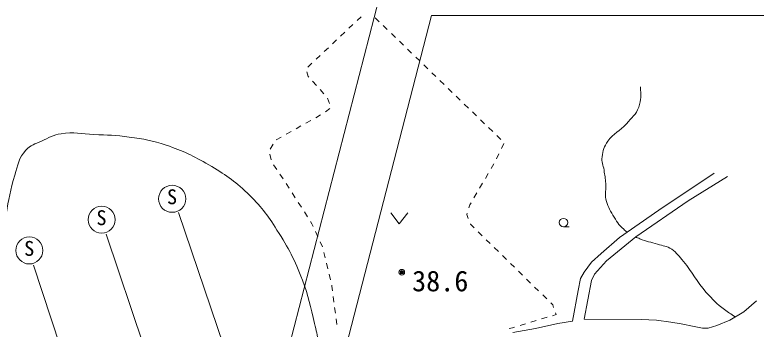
# Model space of a CAD drawing. Units: millimetres, scale not verified. Extents: x 40000 to 680000, y 20000 to 380000.
# Drawn here: x 382580 to 448241, y 312980 to 340870 of the extents above; entities that cross this region are included whole.
import ezdxf
from ezdxf.enums import TextEntityAlignment as Align

# ---------------------------------------------------------------- set-up
doc = ezdxf.new("R2010")
doc.units = ezdxf.units.MM
doc.header["$LTSCALE"] = 1000
doc.header["$PDMODE"] = 32
doc.header["$PDSIZE"] = 500
doc.layers.add('M-BGD', color=7, linetype='Continuous', lineweight=13)
doc.layers.add('M-STR-HTXT', color=7, linetype='Continuous', lineweight=13)
doc.styles.add('ＭＳ ゴシック', font='')
doc.styles.get('ＭＳ ゴシック').set_extended_font_data('MS Gothic')

msp = doc.modelspace()

# ---------------------------------------------------------------- linework, layer by layer
at = {"layer": 'M-BGD'}
for p, q in [((412890, 340360), (413253, 340704)), ((414494, 340605), (414853, 340257)), ((412164, 339672), (412527, 340016)), ((415212, 339909), (415571, 339561)), ((411438, 338985), (411801, 339328)), ((415930, 339213), (416289, 338865)), ((410712, 338297), (411075, 338641)), ((416648, 338517), (417007, 338169)), ((409986, 337609), (410349, 337953)), ((417366, 337821), (417725, 337473)), ((409260, 336921), (409623, 337265)), ((418084, 337125), (418443, 336777)), ((408535, 336234), (408897, 336577)), ((418802, 336429), (419161, 336081)), ((408552, 335411), (408453, 335808)), ((419519, 335733), (419878, 335384)), ((408614, 335344), (408552, 335411)), ((409287, 334604), (408950, 334974)), ((420237, 335036), (420596, 334688)), ((409959, 333864), (409623, 334234)), ((420955, 334340), (421314, 333992)), ((421673, 333644), (422032, 333296)), ((410437, 333008), (410272, 333479)), ((422391, 332948), (422750, 332600)), ((410083, 332259), (410472, 332573)), ((423109, 332252), (423468, 331904)), ((409229, 331743), (409665, 331987)), ((407485, 330763), (407921, 331008)), ((408357, 331253), (408793, 331498)), ((423827, 331556), (424186, 331208)), ((406613, 330273), (407049, 330518)), ((424545, 330860), (424904, 330512)), ((405741, 329783), (406177, 330028)), ((425263, 330163), (425622, 329815)), ((405192, 328956), (405456, 329380)), ((425893, 329452), (425676, 329001)), ((405287, 328019), (405151, 328500)), ((425459, 328551), (425242, 328100)), ((425009, 327659), (424757, 327227)), ((405779, 327158), (405501, 327573)), ((406335, 326327), (406057, 326742)), ((424505, 326795), (424253, 326363)), ((439627, 323547), (444534, 326819)), ((442211, 324359), (445700, 326540)), ((406881, 325489), (406612, 325911)), ((424001, 325931), (423749, 325500)), ((407419, 324646), (407150, 325068)), ((423497, 325068), (423245, 324636)), ((407956, 323803), (407688, 324224)), ((422876, 324003), (422795, 323748)), ((422993, 324204), (422876, 324003)), ((437593, 321181), (442211, 324359)), ((408494, 322960), (408225, 323381)), ((415881, 323317), (416631, 322317)), ((416631, 322317), (417381, 323317)), ((422646, 323271), (422609, 323155)), ((422609, 323155), (422747, 322802)), ((436138, 321127), (439627, 323547)), ((408894, 322333), (408763, 322538)), ((409000, 322099), (408894, 322333)), ((422928, 322336), (422948, 322283)), ((422948, 322283), (423265, 321973)), ((431178, 322060), (431678, 322060)), ((409413, 321188), (409206, 321644)), ((423622, 321623), (423978, 321272)), ((434500, 319687), (436138, 321127)), ((434981, 319055), (437593, 321181)), ((409825, 320278), (409619, 320733)), ((424335, 320922), (424692, 320572)), ((410073, 319310), (409958, 319797)), ((425049, 320222), (425406, 319872)), ((425763, 319522), (426120, 319171)), ((433649, 318921), (434500, 319687)), ((410302, 318337), (410188, 318824)), ((426477, 318821), (426834, 318471)), ((433003, 318038), (433649, 318921)), ((433915, 317860), (434981, 319055)), ((410532, 317364), (410417, 317850)), ((427190, 318121), (427547, 317771)), ((432673, 317470), (433003, 318038)), ((433657, 317289), (433915, 317860)), ((427904, 317420), (428261, 317070)), ((432486, 316416), (432673, 317470)), ((433016, 313868), (433657, 317289)), ((410665, 316796), (410646, 316877)), ((410718, 316383), (410665, 316796)), ((428618, 316720), (428975, 316370)), ((410843, 315390), (410780, 315887)), ((429332, 316020), (429689, 315670)), ((431966, 313688), (432486, 316416)), ((430046, 315319), (430218, 315150)), ((447157, 314522), (448266, 315491)), ((410968, 314398), (410905, 314894)), ((430218, 315150), (430303, 314906)), ((445907, 313789), (447157, 314522)), ((411093, 313406), (411030, 313902)), ((429721, 314036), (429242, 313891)), ((430520, 314277), (430200, 314180)), ((430466, 314434), (430520, 314277)), ((433016, 313868), (438066, 313830)), ((427807, 313457), (427328, 313312)), ((428764, 313746), (428285, 313601)), ((428691, 313055), (430661, 313491)), ((430661, 313491), (431966, 313688)), ((438066, 313830), (439427, 313776)), ((439427, 313776), (440687, 313614)), ((440687, 313614), (441608, 313469)), ((441608, 313469), (442739, 313227)), ((442739, 313227), (443482, 313081)), ((443999, 313061), (444752, 313313)), ((444752, 313313), (445907, 313789)), ((426654, 313108), (426367, 313039)), ((426849, 313167), (426654, 313108)), ((426688, 312684), (428691, 313055)), ((443482, 313081), (443999, 313061))]:
    msp.add_line(p, q, dxfattribs=at)
for centre, radius in [((431178, 322435), 375), ((416855, 318032), 150), ((416855, 318032), 120), ((416855, 318032), 90), ((416855, 318032), 60), ((416855, 318032), 30), ((416855, 318032), 20)]:
    msp.add_circle(centre, radius, dxfattribs=at)
for points, knots in [([(437985, 334476), (438051, 333728), (438082, 333342), (437839, 332682), (437591, 332009), (437220, 331746), (436749, 331204), (436169, 330537), (435589, 330391), (435101, 329653), (434784, 329174), (434670, 328842), (434592, 328272), (434530, 327809), (434703, 327551), (434766, 327087), (434830, 326625), (434885, 326368), (434917, 325903), (434955, 325361), (434830, 325045), (434939, 324513), (435060, 323924), (435254, 323622), (435555, 323101), (435864, 322567), (436049, 322253), (436508, 321841), (436614, 321747), (436713, 321665), (436810, 321594)], [0, 0, 0, 0, 1, 1, 1, 2, 2, 2, 3, 3, 3, 4, 4, 4, 5, 5, 5, 6, 6, 6, 7, 7, 7, 8, 8, 8, 9, 9, 9, 10, 10, 10, 10]), ([(397324, 305233), (396170, 304843), (395504, 304678), (394368, 304240), (392826, 303645), (391950, 303320), (390491, 302544), (389329, 301925), (388705, 301519), (387646, 300738), (386672, 300022), (386213, 299512), (385287, 298735), (384780, 298309), (384542, 298008), (383983, 297653), (383855, 297571), (383777, 297529), (383631, 297487), (383558, 297467), (383513, 297457), (383437, 297466), (383292, 297484), (383185, 297487), (383085, 297595), (382936, 297758), (382960, 297921), (382935, 298141), (382865, 298751), (382991, 299099), (382999, 299713), (383023, 301412), (383061, 302368), (382941, 304063), (382799, 306063), (382530, 307165), (382284, 309155), (382007, 311402), (381751, 312651), (381606, 314910), (381480, 316870), (381414, 317979), (381551, 319938), (381737, 322582), (381831, 324102), (382574, 326647), (382839, 327556), (382922, 328159), (383555, 328864), (383971, 329328), (384373, 329397), (384936, 329664), (385594, 329975), (385963, 330197), (386681, 330318), (387801, 330507), (388454, 330299), (389588, 330245), (390811, 330188), (391503, 330203), (392714, 330027), (394010, 329839), (394745, 329719), (395986, 329300), (397526, 328780), (398365, 328382), (399766, 327556), (401192, 326715), (401988, 326194), (403182, 325048), (404363, 323915), (404913, 323152), (405799, 321777), (406852, 320144), (407351, 319154), (408053, 317342), (408618, 315882), (408753, 315000), (409119, 313477), (409273, 312839), (409399, 312484), (409458, 311830), (409514, 311216), (409554, 310855), (409423, 310253), (409351, 309919), (409273, 309730), (409078, 309449), (408792, 309034), (408574, 308826), (408150, 308553), (407728, 308281), (407431, 308241), (406955, 308079), (405436, 307563), (404563, 307336), (403005, 306951), (402376, 306796), (402007, 306783), (401382, 306612), (399767, 306171), (398910, 305769), (397324, 305233)], [0, 0, 0, 0, 1, 1, 1, 2, 2, 2, 3, 3, 3, 4, 4, 4, 5, 5, 5, 6, 6, 6, 7, 7, 7, 8, 8, 8, 9, 9, 9, 10, 10, 10, 11, 11, 11, 12, 12, 12, 13, 13, 13, 14, 14, 14, 15, 15, 15, 16, 16, 16, 17, 17, 17, 18, 18, 18, 19, 19, 19, 20, 20, 20, 21, 21, 21, 22, 22, 22, 23, 23, 23, 24, 24, 24, 25, 25, 25, 26, 26, 26, 27, 27, 27, 28, 28, 28, 29, 29, 29, 30, 30, 30, 31, 31, 31, 32, 32, 32, 33, 33, 33, 34, 34, 34, 34]), ([(437568, 321161), (437679, 321110), (437799, 321058), (437930, 321001), (438523, 320744), (438899, 320718), (439513, 320517), (440002, 320357), (440333, 320372), (440757, 320080), (441239, 319749), (441413, 319444), (441791, 318998), (442654, 317981), (442927, 317244), (443814, 316248), (444393, 315598), (444739, 315241), (445438, 314721), (445800, 314452), (445935, 314352), (446394, 314075)], [0, 0, 0, 0, 1, 1, 1, 2, 2, 2, 3, 3, 3, 4, 4, 4, 5, 5, 5, 6, 6, 6, 7, 7, 7, 7])]:
    msp.add_open_spline(points, degree=3, knots=knots, dxfattribs=at)
msp.add_point((416855, 318032), dxfattribs=at)
at = {"layer": 'M-STR-HTXT'}
for p, q in [((405717, 307002), (417663, 353291)), ((411314, 309172), (419482, 340822)), ((419482, 340822), (453883, 340822)), ((403119, 305529), (397069, 323333)), ((396728, 303363), (390683, 321413)), ((390081, 300990), (384226, 318664))]:
    msp.add_line(p, q, dxfattribs=at)
for centre in [(396518, 324548), (390266, 322694), (383869, 319968)]:
    msp.add_circle(centre, 1200, dxfattribs=at)

# ---------------------------------------------------------------- texts
at = {"layer": 'M-BGD', "style": 'ＭＳ ゴシック'}
msp.add_text('38.6', height=1833, dxfattribs=at).set_placement((420257, 317256), align=Align.MIDDLE_CENTER)
at = {"layer": 'M-STR-HTXT', "style": 'ＭＳ ゴシック'}
for p in [(396054, 325385), (389802, 323531), (383405, 320805)]:
    msp.add_text('S', height=1320, dxfattribs=at).set_placement(p, align=Align.TOP_LEFT)

doc.saveas('drawing.dxf')
